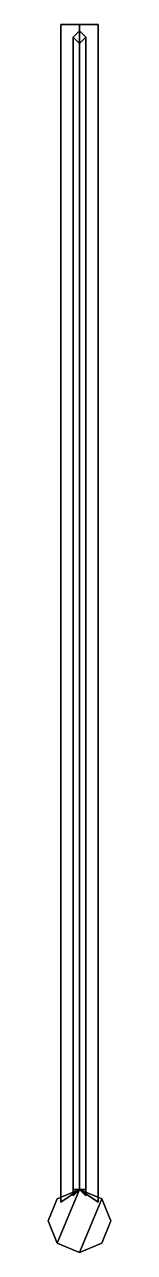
# Model space of a CAD drawing. Extents: x -0.05 to 0.05, y -0.05 to 1.9.
import ezdxf

# ---------------------------------------------------------------- set-up
doc = ezdxf.new("R2010")
doc.units = 0
doc.layers.add('CRANE', color=1, linetype='CONTINUOUS')

msp = doc.modelspace()

# ---------------------------------------------------------------- linework, layer by layer
at = {"layer": 'CRANE'}
for points in [[(0, 1.9, 3.41), (-0.03, 1.9, 3.38), (-0.03, 0.03, 3.38), (0, 0.05, 3.41)], [(-0.03, 1.9, 3.38), (0, 1.9, 3.35), (0, 0.05, 3.35), (-0.03, 0.03, 3.38)], [(0.03, 1.9, 3.38), (0, 1.9, 3.35), (-0.03, 1.9, 3.38), (0, 1.9, 3.41)], [(0.03, 1.9, 3.38), (0, 1.9, 3.41), (0, 0.05, 3.41), (0.03, 0.03, 3.38)], [(0, 1.9, 3.35), (0.03, 1.9, 3.38), (0.03, 0.03, 3.38), (0, 0.05, 3.35)], [(0, 1.89, 3.41), (-0.01, 1.88, 3.41), (-0.01, 0.05, 3.88), (0, 0.05, 3.89)], [(-0.01, 1.88, 3.41), (0, 1.87, 3.41), (0, 0.05, 3.87), (-0.01, 0.05, 3.88)], [(0.01, 1.88, 3.41), (0, 1.89, 3.41), (0, 0.05, 3.89), (0.01, 0.05, 3.88)], [(0, 1.87, 3.41), (0.01, 1.88, 3.41), (0.01, 0.05, 3.88), (0, 0.05, 3.87)], [(-0.0354, 0.0354, 3.91), (-0.05, 0, 3.91), (-0.0354, -0.0354, 3.91), (0, 0.05, 3.91)], [(0, 0.05, 0.36), (-0.0354, 0.0354, 0.36), (-0.0354, 0.0354, 3.91), (0, 0.05, 3.91)], [(0, 0.05, 3.91), (-0.0354, -0.0354, 3.91), (0, -0.05, 3.91), (0.0354, 0.0354, 3.91)], [(0, 0.05, 3.89), (-0.01, 0.05, 3.88), (-0.01, 0.04, 3.88), (0, 0.05, 3.89)], [(-0.01, 0.05, 3.88), (0, 0.05, 3.87), (0, 0.05, 3.87), (-0.01, 0.04, 3.88)], [(0.0354, 0.0354, 0.36), (0, 0.05, 0.36), (0, 0.05, 3.91), (0.0354, 0.0354, 3.91)], [(0.01, 0.05, 3.88), (0, 0.05, 3.89), (0, 0.05, 3.89), (0.01, 0.04, 3.88)], [(0, 0.05, 3.87), (0.01, 0.05, 3.88), (0.01, 0.04, 3.88), (0, 0.05, 3.87)], [(-0.0354, 0.0354, 0.36), (-0.05, 0, 0.36), (-0.05, 0, 3.91), (-0.0354, 0.0354, 3.91)], [(0.0354, 0.0354, 3.91), (0, -0.05, 3.91), (0.0354, -0.0354, 3.91), (0.05, 0, 3.91)], [(0.05, 0, 0.36), (0.0354, 0.0354, 0.36), (0.0354, 0.0354, 3.91), (0.05, 0, 3.91)], [(-0.05, 0, 0.36), (-0.0354, -0.0354, 0.36), (-0.0354, -0.0354, 3.91), (-0.05, 0, 3.91)], [(0.0354, -0.0354, 0.36), (0.05, 0, 0.36), (0.05, 0, 3.91), (0.0354, -0.0354, 3.91)], [(-0.0354, -0.0354, 0.36), (0, -0.05, 0.36), (0, -0.05, 3.91), (-0.0354, -0.0354, 3.91)], [(0, -0.05, 0.36), (0.0354, -0.0354, 0.36), (0.0354, -0.0354, 3.91), (0, -0.05, 3.91)]]:
    msp.add_3dface(points, dxfattribs=at)

# ---------------------------------------------------------------- meshes
mesh = msp.add_polymesh((2, 4), dxfattribs=dict(at, n_close=True))
for k, corner in enumerate([(0.01, 1.88, 3.4), (0, 1.89, 3.41), (-0.01, 1.88, 3.4), (0, 1.87, 3.41), (0.01, 1.88, 3.41), (0, 1.89, 3.41), (-0.01, 1.88, 3.41), (0, 1.87, 3.41)]):
    mesh.set_mesh_vertex(divmod(k, 4), corner)

doc.saveas('drawing.dxf')
